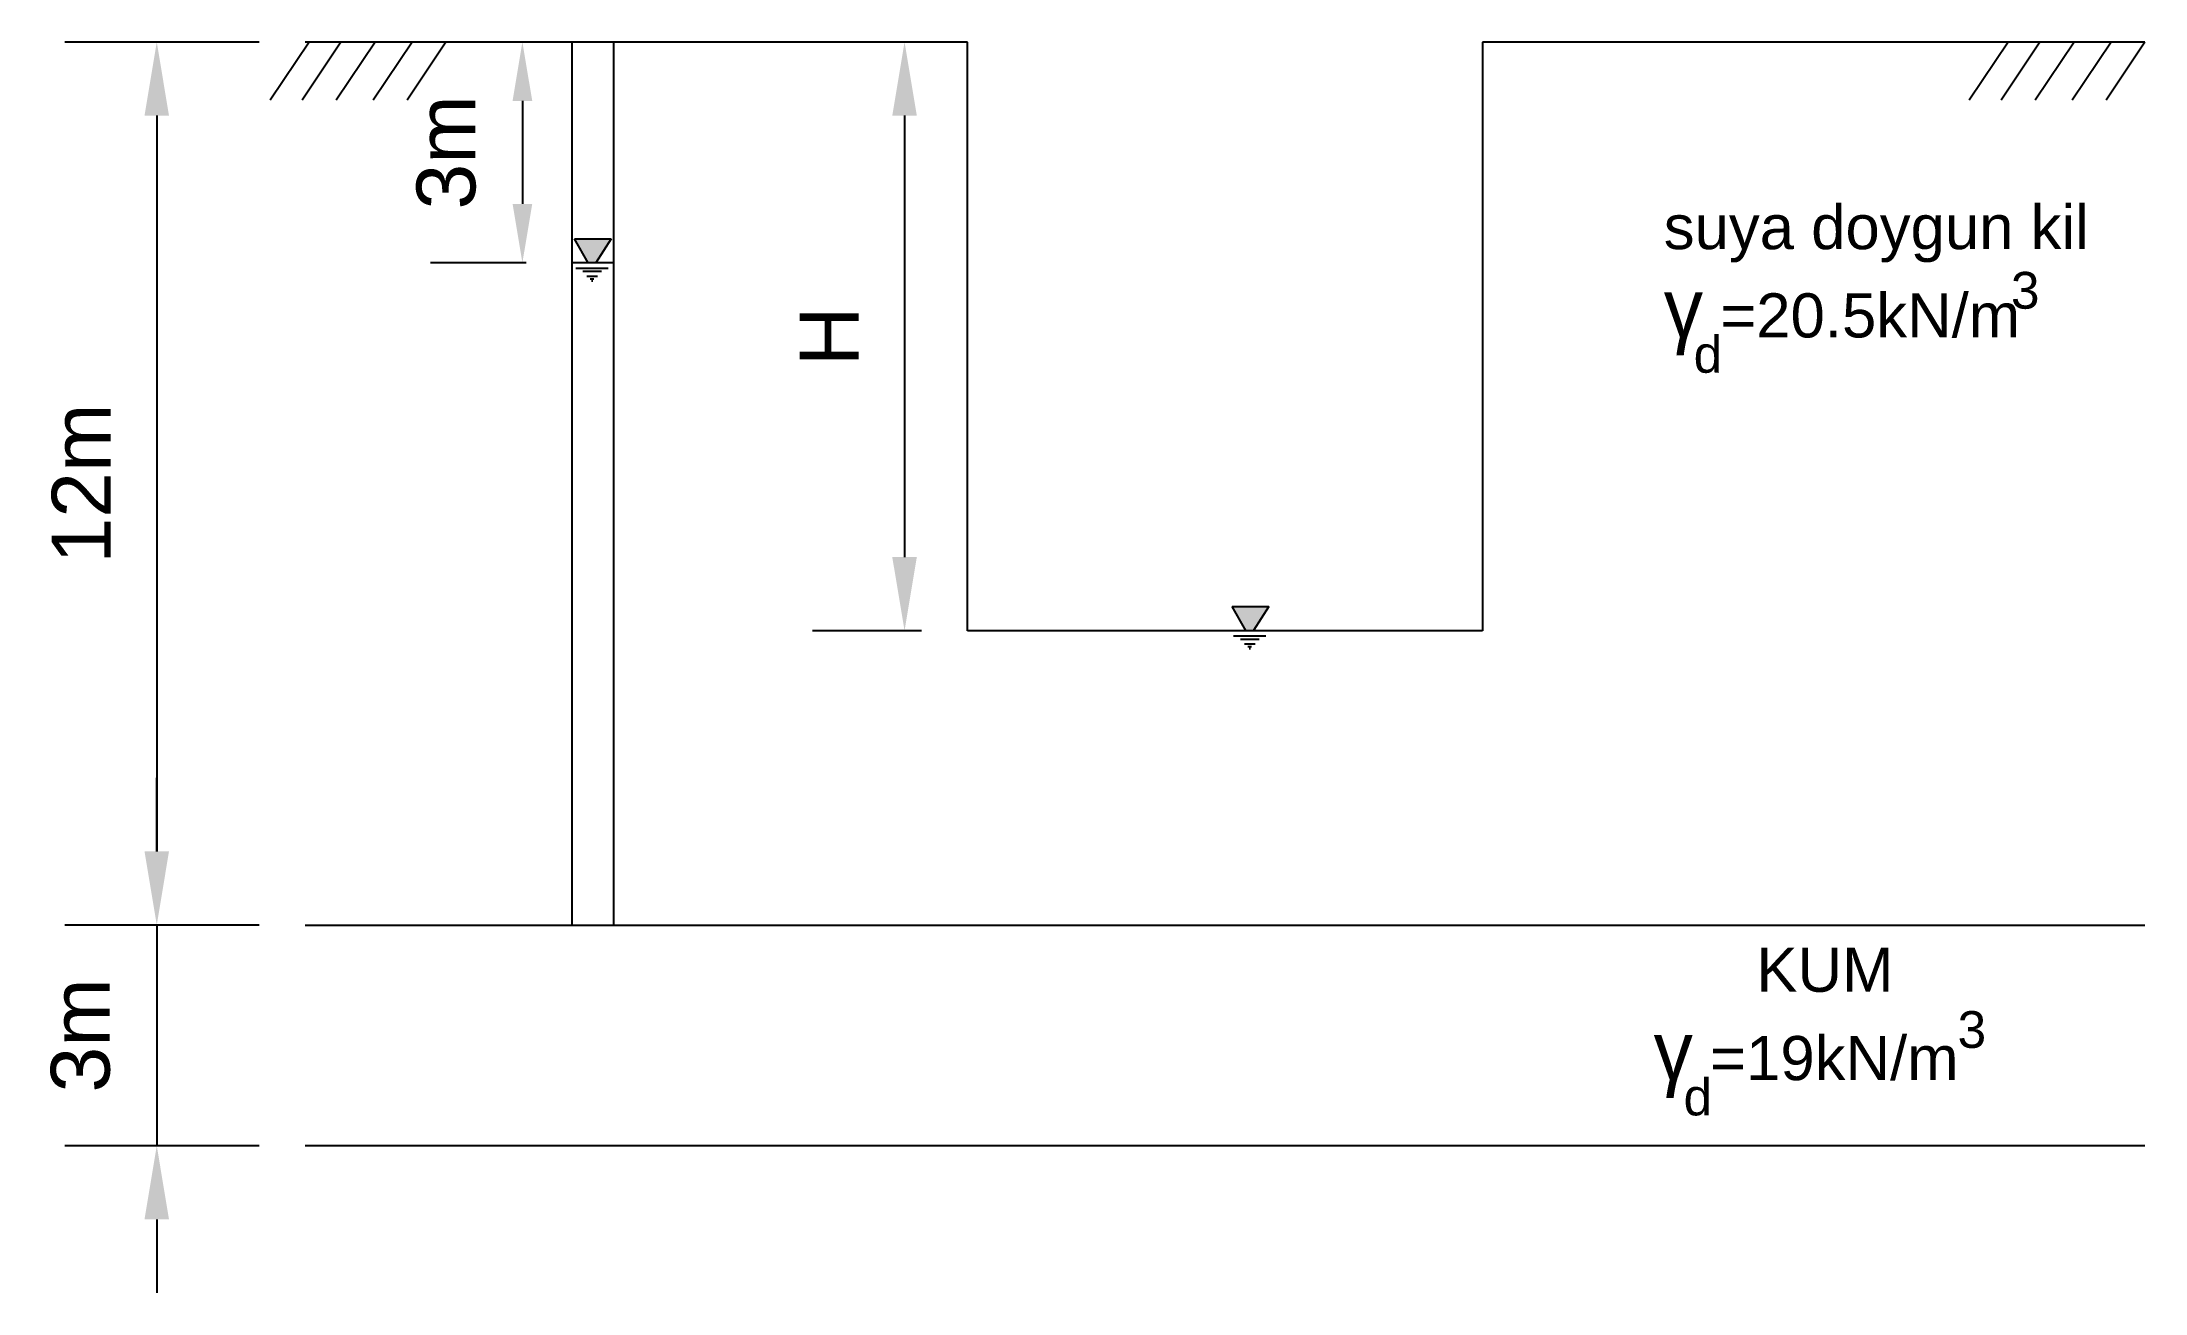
# Model space of a CAD drawing. Header units: millimetres. Extents: x 1638.9 to 1667.5, y 1439.6 to 1456.6.
import ezdxf

# ---------------------------------------------------------------- set-up
doc = ezdxf.new("R2010")
doc.units = ezdxf.units.MM
doc.styles.get("Standard").update_dxf_attribs({"font": 'arial.ttf'})
doc.dimstyles.new('ISO-25', dxfattribs={"dimtxt": 2.5, "dimasz": 2.5, "dimexe": 1.25, "dimexo": 0.625, "dimtad": 1, "dimtxsty": 'Standard', "dimcen": 2.5, "dimadec": 0, "dimazin": 0, "dimtfac": 1, "dimtmove": 0, "dimatfit": 3, "dimfxl": 1, "dimarcsym": 0})

# ---------------------------------------------------------------- blocks, each defined once
blk = doc.blocks.new('*D2')
at = {"color": 0, "lineweight": -2}
for p, q in [((1641.848, 1456.621), (1639.207, 1456.621)), ((1640.457, 1455.621), (1640.457, 1445.621)), ((1641.848, 1444.621), (1639.207, 1444.621))]:
    blk.add_line(p, q, dxfattribs=at)
at = {"color": 0}
for points in [[(1640.29, 1455.621), (1640.623, 1455.621), (1640.457, 1456.621)], [(1640.29, 1445.621), (1640.623, 1445.621), (1640.457, 1444.621)]]:
    blk.add_solid(points, dxfattribs=at)
at = {"layer": 'Defpoints', "color": 0}
for p in [(1642.473, 1456.621), (1640.457, 1444.621), (1642.473, 1444.621)]:
    blk.add_point(p, dxfattribs=at)
at = {"color": 0, "insert": (1639.43, 1450.621), "char_height": 0.8, "attachment_point": 5, "rotation": 90}
blk.add_mtext('12m', dxfattribs=at)
blk = doc.blocks.new('*D3')
at = {"color": 0, "lineweight": -2}
for p, q in [((1640.457, 1445.621), (1640.457, 1446.621)), ((1641.848, 1444.621), (1639.207, 1444.621)), ((1640.457, 1444.621), (1640.457, 1441.621)), ((1641.848, 1441.621), (1639.207, 1441.621)), ((1640.457, 1440.621), (1640.457, 1439.621))]:
    blk.add_line(p, q, dxfattribs=at)
at = {"color": 0}
for points in [[(1640.29, 1445.621), (1640.623, 1445.621), (1640.457, 1444.621)], [(1640.29, 1440.621), (1640.623, 1440.621), (1640.457, 1441.621)]]:
    blk.add_solid(points, dxfattribs=at)
at = {"layer": 'Defpoints', "color": 0}
for p in [(1642.473, 1444.621), (1640.457, 1441.621), (1642.473, 1441.621)]:
    blk.add_point(p, dxfattribs=at)
at = {"color": 0, "insert": (1639.423, 1443.121), "char_height": 0.8, "attachment_point": 5, "rotation": 90}
blk.add_mtext('3m', dxfattribs=at)
blk = doc.blocks.new('*D4')
at = {"color": 0, "lineweight": -2}
for p, q in [((1650.848, 1456.621), (1649.368, 1456.621)), ((1650.618, 1455.621), (1650.618, 1449.621)), ((1650.848, 1448.621), (1649.368, 1448.621))]:
    blk.add_line(p, q, dxfattribs=at)
at = {"color": 0}
for points in [[(1650.451, 1455.621), (1650.785, 1455.621), (1650.618, 1456.621)], [(1650.451, 1449.621), (1650.785, 1449.621), (1650.618, 1448.621)]]:
    blk.add_solid(points, dxfattribs=at)
at = {"layer": 'Defpoints', "color": 0}
for p in [(1651.473, 1456.621), (1650.618, 1448.621), (1651.473, 1448.621)]:
    blk.add_point(p, dxfattribs=at)
at = {"color": 0, "insert": (1649.593, 1452.621), "char_height": 0.8, "attachment_point": 5, "rotation": 90}
blk.add_mtext('H', dxfattribs=at)
blk = doc.blocks.new('*D5')
at = {"color": 0, "lineweight": -2}
for p, q in [((1645.478, 1456.621), (1644.175, 1456.621)), ((1645.425, 1455.821), (1645.425, 1454.421)), ((1645.478, 1453.621), (1644.175, 1453.621))]:
    blk.add_line(p, q, dxfattribs=at)
at = {"color": 0}
for points in [[(1645.292, 1455.821), (1645.559, 1455.821), (1645.425, 1456.621)], [(1645.292, 1454.421), (1645.559, 1454.421), (1645.425, 1453.621)]]:
    blk.add_solid(points, dxfattribs=at)
at = {"layer": 'Defpoints', "color": 0}
for p in [(1646.103, 1456.621), (1645.425, 1453.621), (1646.103, 1453.621)]:
    blk.add_point(p, dxfattribs=at)
at = {"color": 0, "insert": (1644.392, 1455.121), "char_height": 0.8, "attachment_point": 5, "rotation": 90}
blk.add_mtext('3m', dxfattribs=at)

msp = doc.modelspace()

# ---------------------------------------------------------------- hatches: boundary and pattern name
for points in [[(1646.63, 1453.945), (1646.134, 1453.945), (1646.318, 1453.618), (1646.42, 1453.618)], [(1655.567, 1448.948), (1655.071, 1448.948), (1655.255, 1448.621), (1655.357, 1448.621)]]:
    msp.add_hatch(color=256).paths.add_polyline_path(points)

# ---------------------------------------------------------------- linework, layer by layer
for p, q in [((1642.527, 1456.621), (1641.999, 1455.83)), ((1642.959, 1456.621), (1642.432, 1455.83)), ((1651.473, 1456.621), (1642.473, 1456.621)), ((1643.423, 1456.621), (1642.895, 1455.83)), ((1643.927, 1456.621), (1643.399, 1455.83)), ((1644.387, 1456.621), (1643.859, 1455.83)), ((1646.103, 1444.621), (1646.103, 1456.621)), ((1646.663, 1456.621), (1646.663, 1444.621)), ((1646.663, 1456.621), (1646.663, 1453.621)), ((1651.473, 1448.621), (1651.473, 1456.621)), ((1660.473, 1456.621), (1658.473, 1456.621)), ((1658.473, 1456.621), (1658.473, 1448.621)), ((1667.473, 1456.621), (1660.473, 1456.621)), ((1665.613, 1456.621), (1665.085, 1455.83)), ((1666.045, 1456.621), (1665.518, 1455.83)), ((1666.509, 1456.621), (1665.981, 1455.83)), ((1667.013, 1456.621), (1666.485, 1455.83)), ((1667.473, 1456.621), (1666.945, 1455.83)), ((1646.317, 1453.619), (1646.134, 1453.945)), ((1646.134, 1453.945), (1646.63, 1453.945)), ((1646.63, 1453.945), (1646.421, 1453.619)), ((1646.663, 1453.621), (1646.103, 1453.621)), ((1646.149, 1453.55), (1646.59, 1453.55)), ((1646.245, 1453.506), (1646.5, 1453.506)), ((1646.302, 1453.439), (1646.446, 1453.439)), ((1646.347, 1453.404), (1646.395, 1453.404)), ((1646.365, 1453.377), (1646.383, 1453.377)), ((1655.254, 1448.622), (1655.071, 1448.948)), ((1655.071, 1448.948), (1655.567, 1448.948)), ((1655.567, 1448.948), (1655.358, 1448.622)), ((1658.473, 1448.621), (1651.473, 1448.621)), ((1655.086, 1448.553), (1655.527, 1448.553)), ((1655.182, 1448.508), (1655.437, 1448.508)), ((1655.239, 1448.441), (1655.383, 1448.441)), ((1655.284, 1448.406), (1655.332, 1448.406)), ((1655.302, 1448.38), (1655.32, 1448.38)), ((1642.473, 1444.621), (1667.473, 1444.621)), ((1667.473, 1441.621), (1642.473, 1441.621))]:
    msp.add_line(p, q)

# ---------------------------------------------------------------- texts
at = {"attachment_point": 1}
for s, width, insert, char_height in [('suya doygun kil\\P{\\fSymbol|b0|i0|c2|p18;\\H1.3333x;g\\f@Arial Unicode MS|b0|i0|c0|p34;\\H0.75x; \\f@Arial Unicode MS|b0|i0|c162|p34;=20.5kN/m}', 10.82533, (1660.934, 1454.406), 0.6), ('3', 2.97396, (1665.652, 1453.497), 0.5), ('d', 2.97396, (1661.34, 1452.627), 0.5), ('      KUM\\P{\\fSymbol|b0|i0|c2|p18;\\H1.3333x;g\\f@Arial Unicode MS|b0|i0|c0|p34;\\H0.75x; \\f@Arial Unicode MS|b0|i0|c162|p34;=19kN/m}', 10.82533, (1660.796, 1444.313), 0.6), ('3', 2.97396, (1664.927, 1443.451), 0.5), ('d', 2.97396, (1661.203, 1442.534), 0.5)]:
    msp.add_mtext_dynamic_manual_height_columns(s, width=width, gutter_width=12.5, heights=[0], dxfattribs=dict(at, insert=insert, char_height=char_height))

# ---------------------------------------------------------------- dimensions: what is measured, and where the dimension line sits
for base, p1, p2, text, override, picture, middle in [((1640.457, 1444.621), (1642.473, 1456.621), (1642.473, 1444.621), '12m', {"dimtxt": 0.8, "dimasz": 1}, '*D2', (1639.43, 1450.621)), ((1645.425, 1453.621), (1646.103, 1456.621), (1646.103, 1453.621), '3m', {"dimtxt": 0.8, "dimasz": 0.8}, '*D5', (1644.392, 1455.121)), ((1650.618, 1448.621), (1651.473, 1456.621), (1651.473, 1448.621), 'H', {"dimtxt": 0.8, "dimasz": 1}, '*D4', (1649.593, 1452.621))]:
    dim = msp.add_linear_dim(base=base, p1=p1, p2=p2, angle=90, text=text, dimstyle='ISO-25', override=override)
    dim.commit()
    dim.dimension.update_dxf_attribs({"geometry": picture, "text_midpoint": middle})
dim = msp.add_linear_dim(base=(1640.457, 1441.621), p1=(1642.473, 1444.621), p2=(1642.473, 1441.621), angle=90, text='3m', dimstyle='ISO-25', override={"dimtxt": 0.8, "dimasz": 1})
dim.commit()
dim.dimension.update_dxf_attribs({"geometry": '*D3', "text_midpoint": (1640.457, 1443.121), "dimtype": 160})

doc.saveas('drawing.dxf')
